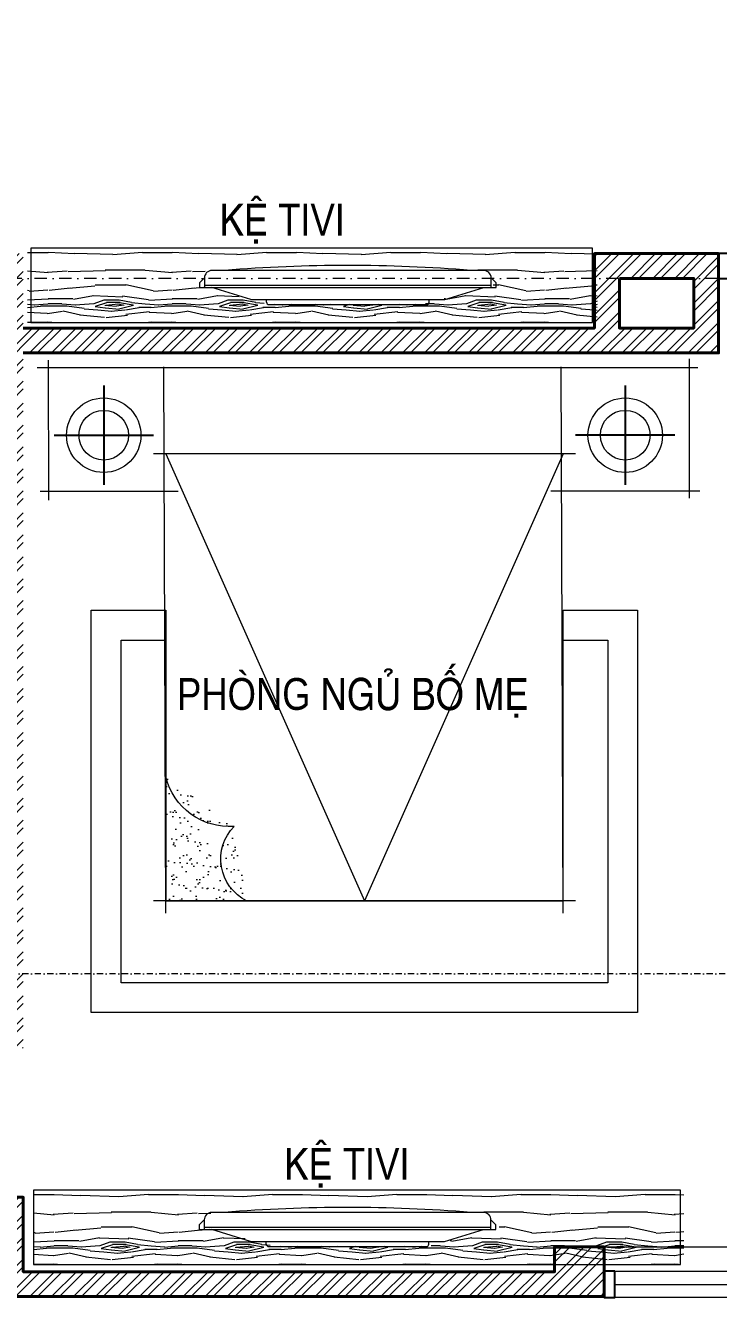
# Model space of a CAD drawing. Header units: millimetres. Extents: x 615730 to 2792744, y 139412 to 597571.
# Drawn here: x 1221536 to 1224327, y 237157 to 242279 of the extents above; entities that cross this region are included whole.
import ezdxf
from ezdxf.enums import TextEntityAlignment as Align

# ---------------------------------------------------------------- set-up
doc = ezdxf.new("R2010")
doc.units = ezdxf.units.MM
doc.header["$MEASUREMENT"] = 0
doc.linetypes.add('DASHDOT', pattern=[1, 0.5, -0.25, 0, -0.25])
doc.layers.get('0').update_dxf_attribs({"lineweight": 5})
for name, color, linetype, lineweight in [('CHITIET', 144, 'Continuous', 5), ('NETMANH', 155, 'Continuous', 13), ('NETNGOAITUONG', 1, 'Continuous', 40), ('NTHAY1', 61, 'Continuous', 25), ('TIM TRUC', 149, 'DASHDOT', 9), ('VATDUNG', 33, 'Continuous', 13), ('VATLIEU', 35, 'Continuous', 9), ('VLIEU', 250, 'Continuous', 9)]:
    doc.layers.add(name, color=color, linetype=linetype, lineweight=lineweight)
for name, color, linetype in [('CUA', 132, 'Continuous'), ('DOORS', 1, 'Continuous'), ('KICHTHUOC', 1, 'Continuous'), ('LINE-CUT', 20, 'Continuous'), ('NETCAT', 4, 'Continuous'), ('ROAN', 5, 'Continuous'), ('SWING', 7, 'Continuous'), ('TEXT', 2, 'Continuous')]:
    doc.layers.add(name, color=color, linetype=linetype)
doc.styles.add('STYLE2', font='')
doc.styles.get('STYLE2').set_extended_font_data('.VnArial NarrowH')
pattern_1 = [(45, (552952.06, -52550.75), (-44.194174, 44.194174), []), (45, (552952.06, -52519.5), (-44.194174, 44.194174), [])]

# ---------------------------------------------------------------- blocks, each defined once
blk = doc.blocks.new('08PDRR02')
at = {"color": 0, "linetype": 'ByBlock'}
for p, q in [((1, 0), (0, 0)), ((0, 0), (0, -1)), ((1, -1), (1, 0)), ((0, -1), (1, -1))]:
    blk.add_line(p, q, dxfattribs=at)
blk = doc.blocks.new('08PDNB02')
at = {"color": 0, "linetype": 'ByBlock'}
for p, q in [((1.25, -0.55), (1.25, 2.75)), ((1.25, 2.75), (1.54, 2.75)), ((1.54, 2.75), (1.69, 2.59)), ((1.69, 2.59), (1.95, -0.13)), ((0, -1.62), (0, 1.62)), ((0, 1.62), (0.25, 1.62)), ((0.25, -1.62), (0.25, 1.62)), ((0.25, 0.38), (1.25, 0.38)), ((0.25, -1.62), (0, -1.62)), ((1.25, -0.38), (0.25, -0.38)), ((1.95, -0.55), (1.25, -0.55)), ((1.95, -0.13), (1.95, -0.55))]:
    blk.add_line(p, q, dxfattribs=at)
blk = doc.blocks.new('*U45')
at = {"layer": 'DOORS', "color": 0, "linetype": 'Continuous', "ltscale": 200}
for p, q in [((0, 15), (0, 55)), ((900, 15), (900, 55)), ((0, -25), (0, -55)), ((900, -25), (900, -55))]:
    blk.add_line(p, q, dxfattribs=at)
at = {"layer": 'SWING', "color": 1, "linetype": 'Continuous', "ltscale": 200}
blk.add_arc((0, 55), 900, 0, 90, dxfattribs=at)
at = {"layer": 'DOORS', "color": 8, "linetype": 'Continuous', "ltscale": 200, "xscale": 25.4, "yscale": 25.4, "zscale": 25.4, "rotation": 180}
blk.add_blockref('08PDNB02', (0, 895), dxfattribs=at)
at = {"layer": 'DOORS', "color": 0, "linetype": 'Continuous', "ltscale": 200, "xscale": 900, "yscale": 39.99999999999999, "rotation": 90}
blk.add_blockref('08PDRR02', (0, 55), dxfattribs=at)
at = {"layer": 'DOORS', "color": 8, "linetype": 'Continuous', "ltscale": 200, "xscale": 25.4, "yscale": -25.4, "zscale": 25.4}
blk.add_blockref('08PDNB02', (40, 895), dxfattribs=at)
at = {"layer": 'DOORS', "color": 0, "linetype": 'Continuous', "ltscale": 200, "xscale": 45, "yscale": 110}
for p in [(-45, 55), (900, 55)]:
    blk.add_blockref('08PDRR02', p, dxfattribs=at)
at = {"layer": 'DOORS', "color": 1, "linetype": 'Continuous', "ltscale": 200, "xscale": 39.99999999999999, "yscale": 69.99999999999999}
for p in [(0, 15), (860, 15)]:
    blk.add_blockref('08PDRR02', p, dxfattribs=at)
blk = doc.blocks.new('A$C0EBC0528')
for p, q in [((20, 107.4), (20, 68.4)), ((1144.5, 137.4), (50, 137.4)), ((1174.5, 68.4), (1174.5, 107.4)), ((20, 78.4), (1174.5, 78.4)), ((206.5, 20), (50, 68.4)), ((988, 20), (1144.5, 68.4)), ((206.5, 20), (988, 20)), ((270, 10), (270, 20)), ((924.5, 10), (924.5, 20)), ((280, 0), (914.5, 0))]:
    blk.add_line(p, q)
blk.add_lwpolyline([(20, 107.4), (0, 87.4), (0, 68.4), (1194.5, 68.4), (1194.5, 87.4), (1174.5, 107.4)])
for centre, radius, start, end in [((597.3, -6008.1), 6165.6, 85.37415, 94.62585), ((50, 107.4), 30, 90, 180), ((1144.5, 107.4), 30, 0, 90), ((280, 10), 10, 180, 270), ((914.5, 10), 10, 270, 0)]:
    blk.add_arc(centre, radius, start, end)
blk = doc.blocks.new('A$C438469C1')
at = {"layer": 'CHITIET', "linetype": 'Continuous', "ltscale": 50}
h = blk.add_hatch(dxfattribs=at)
h.set_pattern_fill('AR-SAND', color=256, scale=35, style=0)
h.set_pattern_definition([(322.5, (-143125.03, 97780.143), (-2.204768, -67.438832), [0, -53.2, 0, -59.5, 0, -56.875]), (352.5, (-143125.03, 97780.14), (61.942185, -98.77511), [0, -28.7, 0, -47.95, 0, -18.375]), (32.5, (-143168.08, 97780.143), (108.994965, -0.198067), [0, -17.5, 0, -63, 0, -82.25]), (42.5, (-143168.08, 97780.14), (105.21443, -30.718645), [0, -8.75, 0, -41.3, 0, -47.25])])
edge = h.paths.add_edge_path()
edge.add_arc((1894.9, 1621), 262.5, 13.6081, 94.3372, ccw=False)
edge.add_line((2150, 1682.8), (2150, 2182.8))
edge.add_line((2150, 2182.8), (1825, 2182.8))
edge.add_arc((1739.5, 2014.4), 188.9, -44.1639, 63.0886, ccw=False)
at = {"layer": 'CHITIET', "ltscale": 50}
for points in [[(550, 1682.8), (550, 1012.8), (250, 1012.8), (250, 2632.8), (2450, 2632.8), (2450, 1012.8), (2150, 1012.8), (2150, 2182.8), (1825, 2182.8), (550, 2182.8)], [(550, 1682.8), (550, 1132.8), (370, 1132.8), (370, 2512.8), (2330, 2512.8), (2330, 1132.8), (2150, 1132.8), (2150, 2182.8), (550, 2182.8)]]:
    blk.add_lwpolyline(points, close=True, dxfattribs=at)
for centre in [(300, 307.8), (2400, 307.8)]:
    blk.add_circle(centre, 100, dxfattribs=at)
at = {"layer": 'NETMANH', "ltscale": 50}
for p, q in [((42, 0), (42, 561)), ((2668, 34.6), (7.7, 34.6))]:
    blk.add_line(p, q, dxfattribs=at)
at = {"layer": 'ROAN', "ltscale": 50}
for points in [[(300, 107.8), (300, 507.8)], [(2400, 107.8), (2400, 507.8)], [(100, 307.8), (500, 307.8)], [(2600, 307.8), (2200, 307.8)]]:
    blk.add_lwpolyline(points, dxfattribs=at)
at = {"layer": 'VATLIEU'}
for points in [[(550, 2232.8), (558, 32.8)], [(2150, 2232.8), (2158, 32.8)], [(500, 2182.8), (2200, 2182.8)], [(550, 382.8), (1350, 2182.8)], [(2150, 382.8), (1350, 2182.8)], [(2620.5, 569.9), (2622.3, 6)], [(0, 532.8), (600, 532.8)], [(2656.2, 532.8), (2100, 532.8)], [(500, 382.8), (2200, 382.8)]]:
    blk.add_lwpolyline(points, dxfattribs=at)
blk.add_lwpolyline([(1875, 1882.8, -0.367577), (2150, 1682.8), (2150, 2182.8), (1825, 2182.8, -0.505424)], format="xyb", close=True, dxfattribs=at)
for centre in [(300, 307.8), (2400, 307.8)]:
    blk.add_circle(centre, 150, dxfattribs=at)
blk = doc.blocks.new('A$C62474ED8')
at = {"layer": 'NETCAT', "rotation": 180}
blk.add_blockref('A$C438469C1', (2668, 2632.8), dxfattribs=at)
blk = doc.blocks.new('A$C11FC7E3C')
at = {"layer": 'NETCAT'}
blk.add_blockref('A$C62474ED8', (0, 0), dxfattribs=at)
blk = doc.blocks.new('A$C35AB7266')
at = {"layer": 'KICHTHUOC'}
blk.add_blockref('A$C11FC7E3C', (0, 0), dxfattribs=at)
blk = doc.blocks.new('A$C0C8A56CD')
at = {"layer": 'LINE-CUT', "xscale": -1}
blk.add_blockref('A$C35AB7266', (2668, 0), dxfattribs=at)

msp = doc.modelspace()

# ---------------------------------------------------------------- hatches: boundary and pattern name
at = {"layer": 'VATDUNG'}
h = msp.add_hatch(dxfattribs=at)
h.set_pattern_fill('WOOD8', color=256, scale=500, angle=180, style=0, pattern_type=2)
h.set_pattern_definition([(169.6952, (1107969.394, 573650.504), (-3000.0004804, 499.997438), [55.9015, -5534.268]), (180, (1107914.4, 573660.5), (-500, -500), [55, -445]), (198.4349, (1107859.4, 573660.5), (-1000.00022, -499.9992), [47.434, -1533.7045]), (352.875, (1107814.394, 573645.504), (-3500.00019, 499.999141), [40.3115, -3990.8175]), (354.8056, (1107854.394, 573640.504), (-5000.000335, 499.9976123), [55.227, -5467.4535]), (14.0362, (1107909.4, 573635.5), (1500.000273, 499.99903), [61.8465, -1999.706]), (189.4623, (1107929.394, 573650.5), (-2500.000387, -499.99907), [30.414, -3010.9675]), (173.6598, (1107899.394, 573645.504), (3999.999701, -500.0007895), [45.277, -4482.4155]), (5.7106, (1107854.394, 573650.504), (4499.999712, 500.000657), [50.2495, -4974.6885]), (348.6901, (1107904.39, 573655.5), (-2000.000376, 499.998816), [25.495, -2524.0145]), (174.8056, (1108014.394, 573655.504), (5000.000335, -499.9976123), [55.227, -5467.4535]), (168.6901, (1107959.39, 573660.5), (2000.000376, -499.998816), [50.99, -2498.5195]), (180, (1107909.4, 573670.5), (-500, -500), [60, -440]), (200.556, (1107849.394, 573670.504), (-2500.000922, -999.997998), [42.72, -4229.282]), (183.8141, (1107809.394, 573655.504), (-6999.9996707, -500.003062), [75.1665, -7441.4815]), (174.8056, (1107734.394, 573650.504), (5000.000335, -499.9976123), [55.227, -5467.4535]), (180, (1107679.4, 573655.5), (-500, -500), [55, -445]), (185.1944, (1108124.394, 573655.504), (-5000.000335, -499.9976124), [55.227, -5467.4535]), (174.8056, (1108069.394, 573650.504), (5000.000335, -499.9976123), [55.227, -5467.4535]), (180, (1108124.4, 573645.5), (-500, -500), [30, -470]), (185.1944, (1108094.394, 573645.504), (-5000.000335, -499.9976124), [55.227, -5467.4535]), (180, (1108039.4, 573640.5), (-500, -500), [50, -450]), (190.3048, (1107989.394, 573640.504), (3000.0004804, 499.997438), [55.9015, -5534.268]), (185.1944, (1107934.394, 573630.504), (-5000.000335, -499.9976124), [55.227, -5467.4535]), (174.8056, (1107879.394, 573625.504), (5000.000335, -499.9976123), [55.227, -5467.4535]), (174.8056, (1107824.394, 573630.504), (5000.000335, -499.9976123), [55.227, -5467.4535]), (171.8699, (1107769.394, 573635.504), (2999.999888, -499.999678), [70.7105, -3464.823]), (180, (1107699.4, 573645.5), (-500, -500), [75, -425]), (167.4712, (1107719.394, 573945.504), (-2500.00016, 499.9998015), [46.0975, -4563.6745]), (174.2894, (1107674.394, 573955.504), (4499.999712, -500.000657), [50.2495, -4974.6885]), (188.1301, (1107719.394, 573945.504), (-2999.999888, -499.999678), [35.3555, -3500.1785]), (189.4623, (1107684.394, 573940.5), (-2500.000387, -499.99907), [60.8275, -2980.5535]), (180, (1108124.4, 573930.5), (-500, -500), [60, -440]), (170.5377, (1108064.394, 573930.5), (2500.000387, -499.99907), [30.414, -3010.9675]), (21.8014, (1108034.39, 573935.5), (-1500.000137, -499.999955), [26.926, -2665.6565]), (12.9946, (1108059.394, 573945.504), (-4500.000384, -999.9987888), [66.7085, -6604.1235]), (172.875, (1107664.394, 573945.504), (3500.00019, -499.999141), [40.3115, -3990.8175]), (187.125, (1107664.394, 573945.504), (-3500.00019, -499.999141), [40.3115, -3990.8175]), (180, (1108124.4, 573940.5), (-500, -500), [40, -460]), (14.0362, (1108084.4, 573940.5), (1500.000273, 499.99903), [41.231, -2020.322]), (176.6335, (1108014.394, 573925.504), (7999.999661, -500.0054817), [85.147, -8429.5465]), (177.7094, (1107929.394, 573930.504), (12000.0000646, -499.9978766), [125.1, -12384.896]), (183.1798, (1107804.394, 573935.504), (-8500.0002513, -499.9955212), [90.139, -8923.7395]), (189.4623, (1107714.394, 573930.5), (-2500.000387, -499.99907), [91.2415, -2950.14]), (190.3048, (1108124.394, 573975.504), (3000.0004804, 499.997438), [55.9015, -5534.268]), (195.9454, (1108069.394, 573965.504), (2000.000063, 499.999945), [72.801, -3567.254]), (180, (1107999.4, 573945.5), (-500, -500), [65, -435]), (171.8699, (1107934.394, 573945.504), (2999.999888, -499.999678), [70.7105, -3464.823]), (183.5763, (1107864.394, 573955.504), (-7500.0003272, -499.9953587), [80.156, -7935.4535]), (171.2538, (1107784.394, 573950.504), (-3499.999668, 500.0020985), [65.7645, -6510.7085]), (165.9638, (1107719.4, 573960.5), (1500.000273, -499.99903), [61.8465, -1999.706]), (180, (1107659.4, 573975.5), (-500, -500), [35, -465]), (354.8056, (1108014.394, 573925.504), (-5000.000335, 499.9976123), [110.4535, -5412.227]), (175.2364, (1108124.394, 573895.504), (5500.000473, -499.9957663), [120.416, -5900.3815]), (180, (1108004.4, 573905.5), (-500, -500), [115, -385]), (184.0856, (1107889.394, 573905.504), (-6500.0000745, -499.998066), [140.3565, -6877.4775]), (180, (1107749.4, 573895.5), (-500, -500), [125, -375]), (187.125, (1108124.394, 574000.504), (-3500.00019, -499.999141), [120.934, -3910.195]), (186.3402, (1108004.394, 573985.504), (-3999.999701, -500.0007895), [90.554, -4437.1385]), (177.5104, (1107914.394, 573975.504), (10999.9997399, -500.0089326), [115.1085, -11395.756]), (173.4802, (1107799.394, 573980.504), (12999.99989544, -1499.9997626), [176.139, -17437.776]), (183.0128, (1108124.394, 573675.504), (-9000.0000058, -500.0020524), [95.1315, -9418.0175]), (171.8699, (1108029.394, 573670.504), (2999.999888, -499.999678), [106.066, -3429.468]), (177.6141, (1107924.394, 573685.504), (11500.0002619, -499.9913853), [120.104, -11890.308]), (190.6197, (1107804.394, 573690.504), (5499.9992023, 1000.0040416), [81.394, -8058.016]), (180, (1107724.4, 573675.5), (-500, -500), [100, -400]), (176.8202, (1108124.394, 573615.504), (8500.0002513, -499.9955212), [90.139, -8923.7395]), (186.009, (1108034.394, 573620.504), (4999.9998755, 499.9996587), [95.525, -9456.9615]), (186.7098, (1107939.394, 573610.504), (4500.0004989, 499.9969406), [85.586, -8473.035]), (174.2894, (1107854.394, 573600.504), (4499.999712, -500.000657), [100.499, -4924.439]), (167.9052, (1107754.394, 573610.504), (4499.9993008, -1000.0033667), [71.589, -7087.3215]), (189.4623, (1107684.394, 573625.5), (-2500.000387, -499.99907), [60.8275, -2980.5535]), (183.8141, (1108124.394, 573710.504), (-6999.9996707, -500.003062), [75.1665, -7441.4815]), (167.1957, (1108049.394, 573705.504), (6499.9989234, -1500.0036938), [112.805, -11167.709]), (180, (1107939.4, 573730.5), (-500, -500), [125, -375]), (185.4403, (1107814.394, 573730.504), (5500.0001561, 499.9966856), [105.475, -10442.0365]), (186.7098, (1107709.394, 573720.504), (4500.0004989, 499.9969406), [85.586, -8473.035]), (180, (1108124.4, 573580.5), (-500, -500), [85, -415]), (188.1301, (1108039.394, 573580.504), (-2999.999888, -499.999678), [141.4215, -3394.1125]), (177.6141, (1107899.394, 573560.504), (11500.0002619, -499.9913853), [120.104, -11890.308]), (174.4725, (1107779.394, 573565.504), (-10500.0008597, 999.9926898), [155.724, -15416.6875]), (186.8428, (1108124.394, 574035.504), (8499.9996827, 1000.003999), [125.897, -12463.7815]), (180, (1107999.4, 574020.5), (-500, -500), [140, -360]), (176.3478, (1107859.394, 574020.504), (15500.0004711, -999.99364926), [235.478, -23312.3455]), (180, (1108124.4, 573860.5), (-500, -500), [120, -380]), (184.7636, (1108004.394, 573860.504), (-5500.000473, -499.9957663), [120.416, -5900.3815]), (178.1524, (1107884.394, 573850.504), (15000.00023215, -499.9971699), [155.0805, -15352.982]), (177.2737, (1107729.394, 573855.504), (10000.0001475, -499.9980089), [105.119, -10406.779]), (174.8056, (1108124.394, 573780.504), (5000.000335, -499.9976123), [110.4535, -5412.227]), (180, (1108014.4, 573790.5), (-500, -500), [160, -340]), (181.9092, (1107854.394, 573790.504), (-14499.9995158, -500.01212054), [150.0835, -14858.2475]), (183.5763, (1107704.394, 573785.504), (-7500.0003272, -499.9953587), [80.156, -7935.4535])])
h.paths.add_polyline_path([(1221545.1, 241082.8), (1221545.1, 241382.8), (1223838, 241382.8), (1223838, 241082.8)])
h.paths.add_polyline_path([(1223419.5, 241223.9), (1223419.5, 241242.9), (1223399.5, 241262.9, 0.414214), (1223369.5, 241292.9), (1223319.5, 241292.9, 0.04039), (1222325, 241292.9), (1222275, 241292.9, 0.414214), (1222245, 241262.9), (1222225, 241242.9), (1222225, 241223.9), (1222275, 241223.9), (1222431.5, 241175.5), (1222495, 241175.5), (1222495, 241165.5, 0.414214), (1222505, 241155.5), (1223139.5, 241155.5, 0.414214), (1223149.5, 241165.5), (1223149.5, 241175.5), (1223213, 241175.5), (1223369.5, 241223.9)], flags=16)
h = msp.add_hatch(dxfattribs=at)
h.set_pattern_fill('WOOD8', color=256, scale=500, angle=180, style=0, pattern_type=2)
h.set_pattern_definition([(169.6952, (1107993.426, 569857.17), (-3000.0004804, 499.997438), [55.9015, -5534.268]), (180, (1107938.43, 569867.17), (-500, -500), [55, -445]), (198.4349, (1107883.43, 569867.17), (-1000.00022, -499.9992), [47.434, -1533.7045]), (352.875, (1107838.426, 569852.17), (-3500.00019, 499.999141), [40.3115, -3990.8175]), (354.8056, (1107878.426, 569847.17), (-5000.000335, 499.9976123), [55.227, -5467.4535]), (14.0362, (1107933.43, 569842.17), (1500.000273, 499.99903), [61.8465, -1999.706]), (189.4623, (1107953.426, 569857.17), (-2500.000387, -499.99907), [30.414, -3010.9675]), (173.6598, (1107923.426, 569852.17), (3999.999701, -500.0007895), [45.277, -4482.4155]), (5.7106, (1107878.426, 569857.17), (4499.999712, 500.000657), [50.2495, -4974.6885]), (348.6901, (1107928.43, 569862.17), (-2000.000376, 499.998816), [25.495, -2524.0145]), (174.8056, (1108038.426, 569862.17), (5000.000335, -499.9976123), [55.227, -5467.4535]), (168.6901, (1107983.43, 569867.17), (2000.000376, -499.998816), [50.99, -2498.5195]), (180, (1107933.43, 569877.17), (-500, -500), [60, -440]), (200.556, (1107873.426, 569877.17), (-2500.000922, -999.997998), [42.72, -4229.282]), (183.8141, (1107833.426, 569862.17), (-6999.9996707, -500.003062), [75.1665, -7441.4815]), (174.8056, (1107758.426, 569857.17), (5000.000335, -499.9976123), [55.227, -5467.4535]), (180, (1107703.43, 569862.17), (-500, -500), [55, -445]), (185.1944, (1108148.426, 569862.17), (-5000.000335, -499.9976124), [55.227, -5467.4535]), (174.8056, (1108093.426, 569857.17), (5000.000335, -499.9976123), [55.227, -5467.4535]), (180, (1108148.43, 569852.17), (-500, -500), [30, -470]), (185.1944, (1108118.426, 569852.17), (-5000.000335, -499.9976124), [55.227, -5467.4535]), (180, (1108063.43, 569847.17), (-500, -500), [50, -450]), (190.3048, (1108013.426, 569847.17), (3000.0004804, 499.997438), [55.9015, -5534.268]), (185.1944, (1107958.426, 569837.17), (-5000.000335, -499.9976124), [55.227, -5467.4535]), (174.8056, (1107903.426, 569832.17), (5000.000335, -499.9976123), [55.227, -5467.4535]), (174.8056, (1107848.426, 569837.17), (5000.000335, -499.9976123), [55.227, -5467.4535]), (171.8699, (1107793.426, 569842.17), (2999.999888, -499.999678), [70.7105, -3464.823]), (180, (1107723.43, 569852.17), (-500, -500), [75, -425]), (167.4712, (1107743.426, 570152.17), (-2500.00016, 499.9998015), [46.0975, -4563.6745]), (174.2894, (1107698.426, 570162.17), (4499.999712, -500.000657), [50.2495, -4974.6885]), (188.1301, (1107743.426, 570152.17), (-2999.999888, -499.999678), [35.3555, -3500.1785]), (189.4623, (1107708.426, 570147.17), (-2500.000387, -499.99907), [60.8275, -2980.5535]), (180, (1108148.43, 570137.17), (-500, -500), [60, -440]), (170.5377, (1108088.426, 570137.17), (2500.000387, -499.99907), [30.414, -3010.9675]), (21.8014, (1108058.43, 570142.17), (-1500.000137, -499.999955), [26.926, -2665.6565]), (12.9946, (1108083.426, 570152.17), (-4500.000384, -999.9987888), [66.7085, -6604.1235]), (172.875, (1107688.426, 570152.17), (3500.00019, -499.999141), [40.3115, -3990.8175]), (187.125, (1107688.426, 570152.17), (-3500.00019, -499.999141), [40.3115, -3990.8175]), (180, (1108148.43, 570147.17), (-500, -500), [40, -460]), (14.0362, (1108108.43, 570147.17), (1500.000273, 499.99903), [41.231, -2020.322]), (176.6335, (1108038.426, 570132.17), (7999.999661, -500.0054817), [85.147, -8429.5465]), (177.7094, (1107953.426, 570137.17), (12000.0000646, -499.9978766), [125.1, -12384.896]), (183.1798, (1107828.426, 570142.17), (-8500.0002513, -499.9955212), [90.139, -8923.7395]), (189.4623, (1107738.426, 570137.17), (-2500.000387, -499.99907), [91.2415, -2950.14]), (190.3048, (1108148.426, 570182.17), (3000.0004804, 499.997438), [55.9015, -5534.268]), (195.9454, (1108093.426, 570172.17), (2000.000063, 499.999945), [72.801, -3567.254]), (180, (1108023.43, 570152.17), (-500, -500), [65, -435]), (171.8699, (1107958.426, 570152.17), (2999.999888, -499.999678), [70.7105, -3464.823]), (183.5763, (1107888.426, 570162.17), (-7500.0003272, -499.9953587), [80.156, -7935.4535]), (171.2538, (1107808.426, 570157.17), (-3499.999668, 500.0020985), [65.7645, -6510.7085]), (165.9638, (1107743.43, 570167.17), (1500.000273, -499.99903), [61.8465, -1999.706]), (180, (1107683.43, 570182.17), (-500, -500), [35, -465]), (354.8056, (1108038.426, 570132.17), (-5000.000335, 499.9976123), [110.4535, -5412.227]), (175.2364, (1108148.426, 570102.17), (5500.000473, -499.9957663), [120.416, -5900.3815]), (180, (1108028.43, 570112.17), (-500, -500), [115, -385]), (184.0856, (1107913.426, 570112.17), (-6500.0000745, -499.998066), [140.3565, -6877.4775]), (180, (1107773.43, 570102.17), (-500, -500), [125, -375]), (187.125, (1108148.426, 570207.17), (-3500.00019, -499.999141), [120.934, -3910.195]), (186.3402, (1108028.426, 570192.17), (-3999.999701, -500.0007895), [90.554, -4437.1385]), (177.5104, (1107938.426, 570182.17), (10999.9997399, -500.0089326), [115.1085, -11395.756]), (173.4802, (1107823.426, 570187.17), (12999.99989544, -1499.9997626), [176.139, -17437.776]), (183.0128, (1108148.426, 569882.17), (-9000.0000058, -500.0020524), [95.1315, -9418.0175]), (171.8699, (1108053.426, 569877.17), (2999.999888, -499.999678), [106.066, -3429.468]), (177.6141, (1107948.426, 569892.17), (11500.0002619, -499.9913853), [120.104, -11890.308]), (190.6197, (1107828.426, 569897.17), (5499.9992023, 1000.0040416), [81.394, -8058.016]), (180, (1107748.43, 569882.17), (-500, -500), [100, -400]), (176.8202, (1108148.426, 569822.17), (8500.0002513, -499.9955212), [90.139, -8923.7395]), (186.009, (1108058.426, 569827.17), (4999.9998755, 499.9996587), [95.525, -9456.9615]), (186.7098, (1107963.426, 569817.17), (4500.0004989, 499.9969406), [85.586, -8473.035]), (174.2894, (1107878.426, 569807.17), (4499.999712, -500.000657), [100.499, -4924.439]), (167.9052, (1107778.426, 569817.17), (4499.9993008, -1000.0033667), [71.589, -7087.3215]), (189.4623, (1107708.426, 569832.17), (-2500.000387, -499.99907), [60.8275, -2980.5535]), (183.8141, (1108148.426, 569917.17), (-6999.9996707, -500.003062), [75.1665, -7441.4815]), (167.1957, (1108073.426, 569912.17), (6499.9989234, -1500.0036938), [112.805, -11167.709]), (180, (1107963.43, 569937.17), (-500, -500), [125, -375]), (185.4403, (1107838.426, 569937.17), (5500.0001561, 499.9966856), [105.475, -10442.0365]), (186.7098, (1107733.426, 569927.17), (4500.0004989, 499.9969406), [85.586, -8473.035]), (180, (1108148.43, 569787.17), (-500, -500), [85, -415]), (188.1301, (1108063.426, 569787.17), (-2999.999888, -499.999678), [141.4215, -3394.1125]), (177.6141, (1107923.426, 569767.17), (11500.0002619, -499.9913853), [120.104, -11890.308]), (174.4725, (1107803.426, 569772.17), (-10500.0008597, 999.9926898), [155.724, -15416.6875]), (186.8428, (1108148.426, 570242.17), (8499.9996827, 1000.003999), [125.897, -12463.7815]), (180, (1108023.43, 570227.17), (-500, -500), [140, -360]), (176.3478, (1107883.426, 570227.17), (15500.0004711, -999.99364926), [235.478, -23312.3455]), (180, (1108148.43, 570067.17), (-500, -500), [120, -380]), (184.7636, (1108028.426, 570067.17), (-5500.000473, -499.9957663), [120.416, -5900.3815]), (178.1524, (1107908.426, 570057.17), (15000.00023215, -499.9971699), [155.0805, -15352.982]), (177.2737, (1107753.426, 570062.17), (10000.0001475, -499.9980089), [105.119, -10406.779]), (174.8056, (1108148.426, 569987.17), (5000.000335, -499.9976123), [110.4535, -5412.227]), (180, (1108038.43, 569997.17), (-500, -500), [160, -340]), (181.9092, (1107878.426, 569997.17), (-14499.9995158, -500.01212054), [150.0835, -14858.2475]), (183.5763, (1107728.426, 569992.17), (-7500.0003272, -499.9953587), [80.156, -7935.4535])])
h.paths.add_polyline_path([(1224187.4, 237289.5), (1224187.4, 237589.5), (1221569.2, 237589.5), (1221569.2, 237289.5)])
h.paths.add_polyline_path([(1223443.5, 237430.6), (1223393.5, 237430.6), (1223237, 237382.2), (1223173.5, 237382.2), (1223173.5, 237372.2, -0.414214), (1223163.5, 237362.2), (1222529, 237362.2, -0.414214), (1222519, 237372.2), (1222519, 237382.2), (1222455.6, 237382.2), (1222299, 237430.6), (1222249, 237430.6), (1222249, 237449.6), (1222269, 237469.6, -0.414214), (1222299, 237499.6), (1222349, 237499.6, -0.04039), (1223343.5, 237499.6), (1223393.5, 237499.6, -0.414214), (1223423.5, 237469.6), (1223443.5, 237449.6)], flags=16)
at = {"layer": 'VLIEU', "ltscale": 10}
h = msp.add_hatch(dxfattribs=at)
h.set_pattern_fill('STEEL', color=256, scale=500, style=0)
h.set_pattern_definition(pattern_1)
h.paths.add_polyline_path([(1219526.9, 242279.4), (1219326.9, 242279.4), (1219326.9, 241760.8), (1219526.9, 241760.8)])
h.paths.add_polyline_path([(1219526.9, 241560.8), (1219326.9, 241560.8), (1219326.9, 241160.8), (1219726.9, 241160.8), (1219726.9, 241260.8), (1219726.9, 241360.8), (1219526.9, 241360.8)])
h.paths.add_polyline_path([(1221527.2, 241360.8), (1220627.2, 241360.8), (1220627.2, 241160.8), (1221427.2, 241160.8), (1221427.2, 238560.8), (1219827.2, 238560.8), (1219827.2, 238460.8), (1219327.2, 238460.8), (1219327.2, 238560.8), (1218927.2, 238560.8), (1218927.2, 238460.8), (1218427.2, 238460.8), (1218427.2, 238560.8), (1218027.2, 238560.8), (1218027.2, 238935.8), (1217827.2, 238935.8), (1217827.2, 238260.8), (1218427.2, 238260.8), (1218427.2, 238360.8), (1218927.2, 238360.8), (1218927.2, 238260.8), (1219327.2, 238260.8), (1219327.2, 238360.8), (1219827.2, 238360.8), (1219827.2, 238260.8), (1220227.2, 238260.8), (1220227.2, 238360.8), (1220727.2, 238360.8), (1220727.2, 238260.8), (1221327.2, 238260.8), (1221327.2, 238160.8), (1221527.2, 238160.8), (1221527.2, 240960.8), (1224327.1, 240960.8), (1224327.1, 241360.8), (1223827.6, 241360.8), (1223827.6, 241060.8), (1221527.2, 241060.8)])
h.paths.add_polyline_path([(1223927.6, 241260.8), (1224227.1, 241260.8), (1224227.1, 241060.8), (1223927.6, 241060.8)], flags=16)
h = msp.add_hatch(dxfattribs=at)
h.set_pattern_fill('STEEL', color=256, scale=500, style=0)
h.set_pattern_definition(pattern_1)
h.paths.add_polyline_path([(1223867.1, 237262.6), (1223867.1, 237360.8), (1223667.1, 237360.8), (1223667.1, 237260.8), (1221527.2, 237260.8), (1221527.2, 237560.8), (1221327.2, 237560.8), (1221327.2, 237360.8), (1220727.2, 237360.8), (1220727.2, 237160.8), (1223867.1, 237160.8)])

# ---------------------------------------------------------------- linework, layer by layer
at = {"layer": 'CUA'}
msp.add_lwpolyline([(1223909.4, 237262.6), (1223867.1, 237262.6), (1223867.1, 237156.9), (1223909.4, 237156.9), (1223909.4, 237262.6)], dxfattribs=at)
at = {"layer": 'NETNGOAITUONG'}
for points in [[(1221527.2, 240960.8), (1224327.1, 240960.8), (1224327.1, 241360.8), (1223827.6, 241360.8), (1223827.6, 241060.8), (1221527.2, 241060.8)], [(1223867.1, 237160.8), (1223867.1, 237360.8), (1223667.1, 237360.8), (1223667.1, 237260.8), (1221527.2, 237260.8), (1221527.2, 237560.8), (1221327.2, 237560.8), (1221327.2, 237360.8), (1220727.2, 237360.8), (1220727.2, 237160.8), (1223867.1, 237160.8)]]:
    msp.add_lwpolyline(points, dxfattribs=at)
msp.add_lwpolyline([(1223927.6, 241260.8), (1224227.1, 241260.8), (1224227.1, 241060.8), (1223927.6, 241060.8)], close=True, dxfattribs=at)
at = {"layer": 'TIM TRUC', "ltscale": 100}
msp.add_line((1226627.1, 241260.8, -0.1), (1217067.1, 241260.8, -0.1), dxfattribs=at)
at = {"layer": 'TIM TRUC', "ltscale": 50}
msp.add_line((1226758.9, 238460.8, -0.1), (1219827.2, 238460.8, -0.1), dxfattribs=at)
at = {"layer": 'VATDUNG'}
for points in [[(1223819, 241382.8), (1221557.2, 241382.8), (1221557.2, 241082.8), (1223819, 241082.8)], [(1224174.4, 237589.5), (1221569.2, 237589.5), (1221569.2, 237289.5), (1224174.4, 237289.5)]]:
    msp.add_lwpolyline(points, close=True, dxfattribs=at)
at = {"layer": 'VLIEU', "ltscale": 10}
for p, q in [((1223867.1, 237360.8), (1225127.1, 237360.8)), ((1223909.4, 237209.7), (1225084.9, 237209.7))]:
    msp.add_line(p, q, dxfattribs=at)
msp.add_lwpolyline([(1223909.4, 237262.6), (1225084.9, 237262.6), (1225084.9, 237156.9), (1223909.4, 237156.9)], close=True, dxfattribs=at)

# ---------------------------------------------------------------- block references
at = {"layer": 'NTHAY1', "xscale": 0.9090857494156808, "yscale": 0.9090857494156808, "zscale": 0.9090857494156808, "rotation": 180}
msp.add_blockref('*U45', (1225186.2, 241310.8), dxfattribs=at)
at = {"layer": 'VATDUNG'}
for p in [(1222237, 241155.5), (1222236.1, 237362.2)]:
    msp.add_blockref('A$C0EBC0528', p, dxfattribs=at)
at = {"layer": 'VATDUNG', "xscale": -1}
msp.add_blockref('A$C0C8A56CD', (1224251.4, 238304.4), dxfattribs=at)

# ---------------------------------------------------------------- texts
at = {"layer": 'TEXT', "color": 140, "style": 'STYLE2'}
for p in [(1222318, 241433.2), (1222578.4, 237631.6)]:
    msp.add_text('KÖ TIVI', height=128, dxfattribs=at).set_placement(p)
msp.add_text('phßng ngñ bè mÑ', height=128, dxfattribs=at).set_placement((1222854, 239587.4), align=Align.MIDDLE_CENTER)

doc.saveas('drawing.dxf')
